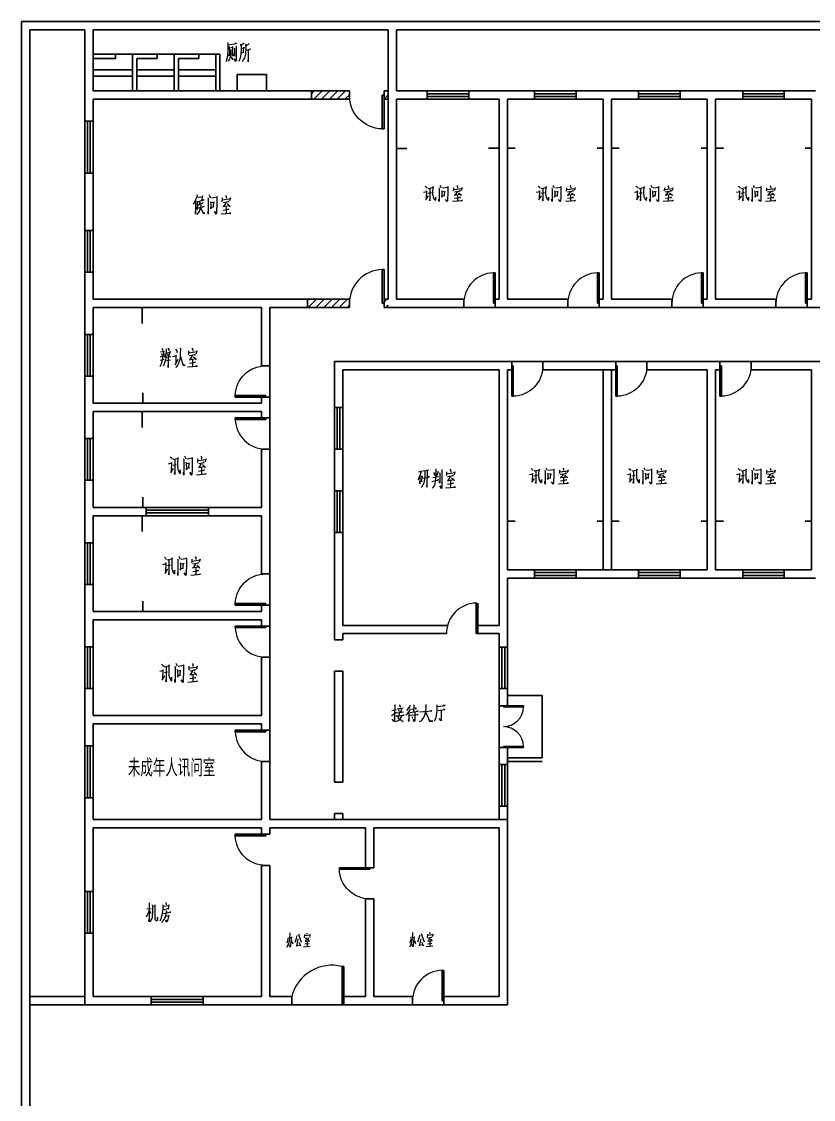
# Model space of a CAD drawing. Extents: x 319706 to 355428, y -360061 to -311216.
# Drawn here: x 319706 to 342536, y -342279 to -311216 of the extents above; entities that cross this region are included whole.
import ezdxf

# ---------------------------------------------------------------- set-up
doc = ezdxf.new("R2010")
doc.units = 0
doc.header["$LTSCALE"] = 1000
doc.header["$MEASUREMENT"] = 0
doc.linetypes.add('DASH', pattern=[0.35, 0.25, -0.1])
doc.layers.get('0').update_dxf_attribs({"linetype": 'CONTINUOUS'})
doc.layers.add('WALL', color=9, linetype='CONTINUOUS')
doc.layers.add('WINDOW', color=4, linetype='CONTINUOUS')
doc.styles.add('X光操作间', font='acaderef.shx', dxfattribs={"height": 200, "bigfont": 'tssdchn.shx'})

# ---------------------------------------------------------------- blocks, each defined once
blk = doc.blocks.new('$DorLib2D$00000002')
for p, q in [((-0.5, 0), (-0.5, 0.4875)), ((-0.475, 0.4875), (-0.5, 0.4875)), ((-0.475, 0), (-0.475, 0.4875)), ((0.475, 0), (0.475, 0.4875)), ((0.475, 0.4875), (0.5, 0.4875)), ((0.5, 0), (0.5, 0.4875)), ((-0.5, 0), (-0.475, 0)), ((0.5, 0), (0.475, 0))]:
    blk.add_line(p, q)
at = {"lineweight": 13}
for centre, start, end in [((-0.4875, 0), 0, 88.53072), ((0.4875, 0), 91.46928, 180)]:
    blk.add_arc(centre, 0.4875, start, end, dxfattribs=at)

msp = doc.modelspace()

# ---------------------------------------------------------------- hatches: boundary and pattern name
h = msp.add_hatch()
h.set_pattern_fill('ANSI31', color=256, scale=100, style=0)
h.set_pattern_definition([(45, (552144.33, -317316.62), (-112.2532, 112.2532), [])])
h.paths.add_polyline_path([(329156, -319216), (327946, -319216), (327946, -319456), (329156, -319456)])
h.paths.add_polyline_path([(330156, -319456), (330276, -319456), (330276, -319216), (330156, -319216)], flags=16)
h.paths.add_polyline_path([(328066, -313456), (329156, -313456), (329156, -313216), (328066, -313216)], flags=16)
h.paths.add_polyline_path([(330156, -313456), (330276, -313456), (330276, -313216), (330156, -313216)], flags=16)

# ---------------------------------------------------------------- linework, layer by layer
for p, q in [((327826, -311456), (328066, -311456)), ((330276, -311586), (330276, -313086)), ((330516, -311586), (330516, -313086)), ((321766, -312156), (325366, -312156)), ((321766, -313216), (321766, -312216)), ((321766, -312611), (322906, -312611)), ((321766, -312788), (322906, -312788)), ((323026, -312611), (324106, -312611)), ((323026, -312788), (324106, -312788)), ((324226, -312611), (325306, -312611)), ((324226, -312788), (325306, -312788)), ((325926, -312738), (325926, -313216)), ((325926, -312738), (326764, -312738)), ((326764, -313216), (326764, -312738)), ((326764, -312738), (326764, -313216)), ((327826, -313216), (328066, -313216)), ((328066, -313216), (328066, -313456)), ((330276, -313216), (330276, -313456)), ((321766, -313456), (321766, -314856)), ((330812, -314877), (330516, -314877)), ((333172, -314861), (333476, -314861)), ((333939, -314861), (333716, -314861)), ((336299, -314861, 0), (336476, -314861)), ((336939, -314861), (336716, -314861)), ((339299, -314861, 0), (339476, -314861)), ((339939, -314861), (339716, -314861)), ((342299, -314861, 0), (342476, -314861)), ((330106, -318361), (330156, -318361)), ((330106, -319336), (330106, -318361)), ((330156, -319336), (330156, -318361)), ((333311, -318458), (333356, -318458)), ((333311, -319336), (333311, -318458)), ((333356, -319336), (333356, -318458)), ((336311, -318458), (336356, -318458)), ((336311, -319336), (336311, -318458)), ((336356, -319336), (336356, -318458)), ((339311, -318458), (339356, -318458)), ((339311, -319336), (339311, -318458)), ((339356, -319336), (339356, -318458)), ((342311, -318458), (342356, -318458)), ((342311, -319336), (342311, -318458)), ((342356, -319336), (342356, -318458)), ((327946, -319456), (327946, -319216)), ((323187, -319914, 0), (323187, -319456)), ((330156, -319336), (330106, -319336)), ((330406, -319456), (351726, -319456)), ((333356, -319336), (333311, -319336)), ((336356, -319336), (336311, -319336)), ((339356, -319336), (339311, -319336)), ((342356, -319336), (342311, -319336)), ((326866, -323536), (326866, -321136)), ((333606, -321016), (351606, -321016)), ((336476, -321256), (336716, -321256)), ((323200, -321920, 0), (323200, -322216)), ((323187, -322914, 0), (323187, -322456)), ((325868, -322681), (325868, -322636)), ((326746, -322636), (325868, -322636)), ((326746, -322681), (325868, -322681)), ((326746, -322636), (326746, -322681)), ((323200, -324920, 0), (323200, -325216)), ((323187, -325914, 0), (323187, -325456)), ((333939, -325611), (333716, -325611)), ((336299, -325611, 0), (336476, -325611)), ((336939, -325611), (336716, -325611)), ((339299, -325611, 0), (339476, -325611)), ((339939, -325611), (339716, -325611)), ((342299, -325611, 0), (342476, -325611)), ((336476, -327016), (336716, -327016)), ((326866, -328036), (326866, -327136)), ((328726, -327486), (328726, -328436)), ((333476, -327536), (333476, -328436)), ((333716, -327536), (333716, -328436)), ((323200, -327920, 0), (323200, -328216)), ((332788, -327974), (332833, -327974)), ((332811, -328853), (332811, -327975)), ((332856, -328853), (332856, -327975)), ((325868, -328681), (325868, -328636)), ((326746, -328636), (325868, -328636)), ((326746, -328636), (326746, -328681)), ((326866, -329536), (326866, -328636)), ((328966, -328616), (331961, -328616)), ((331961, -328616), (331988, -328616)), ((333476, -328616), (332857, -328616)), ((326746, -328681), (325868, -328681)), ((331956, -328853), (328966, -328856)), ((333476, -328856), (332811, -328856)), ((333476, -328856), (333476, -334216)), ((333716, -330786), (333716, -330486)), ((334716, -330636), (333716, -330636)), ((334716, -330636), (334716, -332436)), ((325868, -331681), (325868, -331636)), ((326746, -331636), (325868, -331636)), ((326746, -331681), (325868, -331681)), ((326746, -331636), (326746, -331681)), ((326866, -332536), (326866, -331636)), ((333716, -332436), (334716, -332436)), ((333716, -332536), (334716, -332536)), ((327706, -334216), (328606, -334216)), ((330946, -334216), (328546, -334216)), ((333476, -334216), (333716, -334216)), ((327706, -334456), (328606, -334456)), ((330046, -334456), (330990, -334456)), ((328950, -339327), (328950, -338449)), ((328950, -338450), (328995, -338449)), ((328995, -339327), (328995, -338449)), ((331831, -338559), (331876, -338559)), ((331831, -339436), (331831, -338559)), ((331876, -339436), (331876, -338559)), ((320486, -339316), (321408, -339316)), ((328950, -339327), (328950, -339556)), ((329866, -339316), (330976, -339316)), ((331876, -339436), (331831, -339436)), ((333296, -339316), (331876, -339316)), ((320486, -339556), (321421, -339556)), ((327496, -339556), (328996, -339556)), ((332396, -339556), (333596, -339556))]:
    msp.add_line(p, q)
at = {"extrusion": (0, 0, -1)}
for p, q in [((330156, -313336), (330106, -313336)), ((330106, -313336), (330106, -314311)), ((330156, -313336), (330156, -314311)), ((330106, -314311), (330156, -314311)), ((333836, -321136), (333881, -321136)), ((333836, -321136), (333836, -322013)), ((333881, -321136), (333881, -322013)), ((336836, -321136), (336881, -321136)), ((336836, -321136), (336836, -322013)), ((336881, -321136), (336881, -322013)), ((339836, -321136), (339881, -321136)), ((339836, -321136), (339836, -322013)), ((339881, -321136), (339881, -322013)), ((325868, -321991), (325868, -322036)), ((326746, -321991), (325868, -321991)), ((326746, -322036), (325868, -322036)), ((326746, -322036), (326746, -321991)), ((333881, -322013), (333836, -322013)), ((336881, -322013), (336836, -322013)), ((339881, -322013), (339836, -322013)), ((325868, -327991), (325868, -328036)), ((326746, -327991), (325868, -327991)), ((326746, -328036), (326746, -327991)), ((326746, -328036), (325868, -328036)), ((325868, -334681), (325868, -334636)), ((326746, -334636), (325868, -334636)), ((326746, -334681), (325868, -334681)), ((326746, -334636), (326746, -334681)), ((328868, -335646), (328868, -335601)), ((329746, -335601), (328868, -335601)), ((329746, -335646), (328868, -335646)), ((329746, -335601), (329746, -335646))]:
    msp.add_line(p, q, dxfattribs=at)
at = {"color": 0, "extrusion": (0, 0, -1)}
for p, q in [((331396, -313456), (331396, -313216)), ((331396, -313216), (332596, -313216)), ((332596, -313296), (331396, -313296)), ((332596, -313376), (331396, -313376)), ((332596, -313216), (332596, -313456)), ((331396, -313456), (332596, -313456)), ((321526, -314086), (321766, -314086)), ((321526, -315586), (321526, -314086)), ((321606, -314086), (321606, -315586)), ((321686, -314086), (321686, -315586)), ((321766, -315586), (321766, -314086)), ((321766, -315586), (321526, -315586)), ((321766, -317236), (321526, -317236)), ((321526, -318436), (321526, -317236)), ((321606, -317236), (321606, -318436)), ((321686, -317236), (321686, -318436)), ((321766, -318436), (321766, -317236)), ((321526, -318436), (321766, -318436)), ((321766, -320236), (321526, -320236)), ((321526, -321436), (321526, -320236)), ((321606, -320236), (321606, -321436)), ((321686, -320236), (321686, -321436)), ((321766, -321436), (321766, -320236)), ((321526, -321436), (321766, -321436)), ((321766, -323236), (321526, -323236)), ((321526, -324436), (321526, -323236)), ((321606, -323236), (321606, -324436)), ((321686, -323236), (321686, -324436)), ((321766, -324436), (321766, -323236)), ((321526, -324436), (321766, -324436)), ((321766, -326236), (321526, -326236)), ((321526, -327436), (321526, -326236)), ((321606, -326236), (321606, -327436)), ((321686, -326236), (321686, -327436)), ((321766, -327436), (321766, -326236)), ((321526, -327436), (321766, -327436)), ((321766, -329236), (321526, -329236)), ((321526, -330436), (321526, -329236)), ((321606, -329236), (321606, -330436)), ((321686, -329236), (321686, -330436)), ((321766, -330436), (321766, -329236)), ((333476, -329241), (333716, -329241)), ((333476, -330441), (333476, -329241)), ((333556, -329241), (333556, -330441)), ((333636, -329241), (333636, -330441)), ((333716, -330441), (333716, -329241)), ((321526, -330436), (321766, -330436)), ((333716, -330441), (333476, -330441)), ((321766, -332086), (321526, -332086)), ((321526, -333586), (321526, -332086)), ((321606, -332086), (321606, -333586)), ((321686, -332086), (321686, -333586)), ((321766, -333586), (321766, -332086)), ((321526, -333586), (321766, -333586)), ((321766, -336286), (321526, -336286)), ((321526, -337486), (321526, -336286)), ((321606, -336286), (321606, -337486)), ((321686, -336286), (321686, -337486)), ((321766, -337486), (321766, -336286)), ((321526, -337486), (321766, -337486)), ((323446, -339556), (323446, -339316)), ((324946, -339316), (323446, -339316)), ((323446, -339396), (324946, -339396)), ((323446, -339476), (324946, -339476)), ((324946, -339316), (324946, -339556)), ((327496, -339556), (327496, -339316)), ((328996, -339316), (328996, -339556)), ((324946, -339556), (323446, -339556))]:
    msp.add_line(p, q, dxfattribs=at)
at = {"color": 0}
for p, q in [((334496, -313216), (334496, -313456)), ((335696, -313216), (334496, -313216)), ((334496, -313296), (335696, -313296)), ((334496, -313376), (335696, -313376)), ((335696, -313456), (335696, -313216)), ((337496, -313216), (337496, -313456)), ((338696, -313216), (337496, -313216)), ((337496, -313296), (338696, -313296)), ((337496, -313376), (338696, -313376)), ((338696, -313456), (338696, -313216)), ((340496, -313216), (340496, -313456)), ((341696, -313216), (340496, -313216)), ((340496, -313296), (341696, -313296)), ((340496, -313376), (341696, -313376)), ((341696, -313456), (341696, -313216)), ((335696, -313456), (334496, -313456)), ((338696, -313456), (337496, -313456)), ((341696, -313456), (340496, -313456)), ((328726, -322336), (328966, -322336)), ((328726, -322336), (328726, -323536)), ((328806, -323536), (328806, -322336)), ((328886, -323536), (328886, -322336)), ((328966, -322336), (328966, -323536)), ((328966, -323536), (328726, -323536)), ((328726, -324736), (328966, -324736)), ((328726, -324736), (328726, -325936)), ((328806, -325936), (328806, -324736)), ((328886, -325936), (328886, -324736)), ((328966, -324736), (328966, -325936)), ((323296, -325456), (323296, -325216)), ((323296, -325216), (325096, -325216)), ((325096, -325216), (325096, -325456)), ((325096, -325296), (323296, -325296)), ((325096, -325376), (323296, -325376)), ((323296, -325456), (325096, -325456)), ((328966, -325936), (328726, -325936)), ((334496, -327256), (334496, -327016)), ((335696, -327016), (334496, -327016)), ((334496, -327096), (335696, -327096)), ((335696, -327016), (335696, -327256)), ((337496, -327256), (337496, -327016)), ((338696, -327016), (337496, -327016)), ((337496, -327096), (338696, -327096)), ((338696, -327016), (338696, -327256)), ((340496, -327256), (340496, -327016)), ((341696, -327016), (340496, -327016)), ((340496, -327096), (341696, -327096)), ((341696, -327016), (341696, -327256)), ((334496, -327176), (335696, -327176)), ((335696, -327256), (334496, -327256)), ((337496, -327176), (338696, -327176)), ((338696, -327256), (337496, -327256)), ((340496, -327176), (341696, -327176)), ((341696, -327256), (340496, -327256)), ((333716, -332631), (333476, -332631)), ((333476, -332631), (333476, -333831)), ((333556, -333831), (333556, -332631)), ((333636, -333831), (333636, -332631)), ((333716, -332631), (333716, -333831)), ((333476, -333831), (333716, -333831))]:
    msp.add_line(p, q, dxfattribs=at)
at = {"color": 6, "lineweight": 0}
for points in [[(325650, -311821), (325656, -311877), (325656, -311985), (325656, -312081), (325648, -312170), (325648, -312179), (325635, -312260), (325618, -312315), (325611, -312334), (325594, -312368)], [(325663, -311883), (325907, -311845), (325892, -311840), (325852, -311853)], [(326124, -311834), (326114, -311845), (326031, -311906), (326024, -311868), (326033, -311906), (326033, -312028), (326031, -312104), (326027, -312155), (326022, -312209), (326012, -312256), (325999, -312302), (325984, -312334), (325971, -312364)], [(326269, -311853), (326220, -311892), (326173, -311906), (326169, -311868), (326173, -311926), (326171, -311981), (326169, -312043), (326165, -312094), (326158, -312141), (326152, -312194), (326144, -312232), (326129, -312260), (326114, -312292), (326097, -312322), (326082, -312345), (326067, -312364)], [(325737, -312019), (325743, -312043), (325739, -312051), (325739, -312128), (325733, -312179), (325726, -312221), (325718, -312256), (325703, -312292), (325690, -312322), (325675, -312345), (325660, -312364)], [(325690, -311930), (325697, -312117), (325697, -312217), (325694, -312190), (325697, -312147)], [(325699, -311972), (325801, -311953), (325788, -311938), (325788, -311981), (325788, -312209), (325786, -312179), (325788, -312132)], [(325880, -311911), (325895, -311934), (325892, -311938), (325892, -312283), (325892, -312330), (325886, -312368), (325835, -312287), (325886, -312353)], [(325837, -311972), (325843, -311992), (325843, -312000), (325843, -312217), (325837, -312194), (325841, -312141)], [(326039, -312117), (326046, -312113), (326116, -312100), (326107, -312104), (326116, -311958), (326122, -311977), (326037, -312000)], [(326171, -312038), (326310, -312009), (326299, -312004), (326284, -312015)], [(326241, -312028), (326241, -312377), (326239, -312353), (326241, -312315)], [(325743, -312236), (325775, -312275), (325786, -312292), (325792, -312315), (325775, -312275)], [(324762, -316210), (324764, -316246), (324749, -316293), (324715, -316370), (324688, -316421), (324658, -316478)], [(325111, -316214), (325128, -316253), (325139, -316270), (325141, -316293)], [(325586, -316219), (325601, -316253), (325607, -316280), (325607, -316304)], [(331292, -316134), (331388, -316110), (331377, -316097), (331369, -316331), (331358, -316351), (331441, -316240)], [(331339, -315959), (331371, -315982), (331384, -315993), (331388, -316014)], [(331520, -316153), (331426, -316172)], [(331428, -316019), (331439, -316025), (331446, -316023), (331582, -315991), (331571, -315974), (331563, -316025), (331556, -316085), (331556, -316138), (331556, -316180), (331563, -316231), (331569, -316263), (331575, -316291), (331594, -316323), (331607, -316336), (331622, -316355), (331631, -316363), (331641, -316368), (331637, -316272), (331635, -316359)], [(331473, -316019), (331473, -316387), (331467, -316359), (331473, -316327)], [(331733, -316006), (331743, -316042), (331743, -316402), (331737, -316372), (331739, -316331)], [(331765, -315938), (331784, -315970), (331792, -315987), (331797, -316006)], [(331809, -316093), (331818, -316129), (331822, -316244), (331822, -316276), (331822, -316236), (331912, -316225), (331895, -316225), (331907, -316106), (331914, -316117), (331818, -316129)], [(331837, -316006), (332005, -315987), (331993, -315974), (331993, -315997), (331993, -316225), (331990, -316268), (331990, -316276), (331990, -316319), (331986, -316355), (331986, -316383), (331980, -316395), (331978, -316402), (331927, -316340), (331978, -316391)], [(332159, -316006), (332159, -316042), (332154, -316065), (332152, -316085), (332141, -316106)], [(332159, -316053), (332414, -316025), (332405, -316010), (332380, -316080)], [(332259, -316125), (332256, -316140), (332197, -316217), (332180, -316221), (332354, -316193)], [(332184, -316121), (332359, -316097), (332346, -316093), (332322, -316102)], [(332256, -315942), (332271, -315970), (332278, -315993), (332278, -316014)], [(332303, -316148), (332342, -316176), (332371, -316200), (332378, -316212), (332384, -316225)], [(334551, -316134), (334647, -316110), (334636, -316097), (334628, -316331), (334619, -316351), (334700, -316240)], [(334600, -315959), (334632, -315982), (334642, -315993), (334647, -316014)], [(334781, -316153), (334685, -316172)], [(334687, -316019), (334698, -316025), (334704, -316023), (334840, -315991), (334830, -315974), (334821, -316025), (334815, -316085), (334815, -316138), (334815, -316180), (334821, -316231), (334828, -316263), (334834, -316291), (334853, -316323), (334866, -316336), (334881, -316355), (334891, -316363), (334900, -316368), (334898, -316272), (334894, -316359)], [(334732, -316019), (334732, -316387), (334725, -316359), (334732, -316327)], [(334991, -316006), (335002, -316042), (335002, -316402), (334996, -316372), (334998, -316331)], [(335023, -315938), (335043, -315970), (335053, -315987), (335055, -316006)], [(335068, -316093), (335079, -316129), (335081, -316244), (335081, -316276), (335081, -316236), (335170, -316225), (335153, -316225), (335166, -316106), (335172, -316117), (335079, -316129)], [(335096, -316006), (335264, -315987), (335251, -315974), (335251, -315997), (335251, -316225), (335249, -316268), (335249, -316276), (335249, -316319), (335247, -316355), (335247, -316383), (335241, -316395), (335236, -316402), (335185, -316340), (335236, -316391)], [(335417, -316006), (335417, -316042), (335413, -316065), (335411, -316085), (335402, -316106)], [(335417, -316053), (335675, -316025), (335664, -316010), (335639, -316080)], [(335519, -316125), (335515, -316140), (335455, -316217), (335438, -316221), (335613, -316193)], [(335443, -316121), (335617, -316097), (335604, -316093), (335581, -316102)], [(335515, -315942), (335532, -315970), (335538, -315993), (335538, -316014)], [(335562, -316148), (335600, -316176), (335630, -316200), (335636, -316212), (335643, -316225)], [(337373, -316134), (337469, -316110), (337458, -316097), (337450, -316331), (337439, -316351), (337522, -316240)], [(337420, -315959), (337452, -315982), (337465, -315993), (337469, -316014)], [(337601, -316153), (337507, -316172)], [(337509, -316019), (337520, -316025), (337526, -316023), (337663, -315991), (337652, -315974), (337644, -316025), (337637, -316085), (337637, -316138), (337637, -316180), (337644, -316231), (337650, -316263), (337656, -316291), (337675, -316323), (337688, -316336), (337703, -316355), (337714, -316363), (337722, -316368), (337718, -316272), (337716, -316359)], [(337554, -316019), (337554, -316387), (337548, -316359), (337554, -316327)], [(337814, -316006), (337824, -316042), (337824, -316402), (337818, -316372), (337820, -316331)], [(337846, -315938), (337865, -315970), (337873, -315987), (337878, -316006)], [(337890, -316093), (337899, -316129), (337903, -316244), (337903, -316276), (337903, -316236), (337993, -316225), (337976, -316225), (337988, -316106), (337995, -316117), (337899, -316129)], [(337918, -316006), (338086, -315987), (338073, -315974), (338073, -315997), (338073, -316225), (338071, -316268), (338071, -316276), (338071, -316319), (338067, -316355), (338067, -316383), (338061, -316395), (338059, -316402), (338007, -316340), (338059, -316391)], [(338239, -316006), (338239, -316042), (338235, -316065), (338233, -316085), (338222, -316106)], [(338239, -316053), (338495, -316025), (338486, -316010), (338461, -316080)], [(338340, -316125), (338337, -316140), (338278, -316217), (338261, -316221), (338435, -316193)], [(338265, -316121), (338440, -316097), (338427, -316093), (338403, -316102)], [(338337, -315942), (338352, -315970), (338359, -315993), (338359, -316014)], [(338384, -316148), (338423, -316176), (338452, -316200), (338459, -316212), (338465, -316225)], [(340321, -316134), (340415, -316110), (340406, -316097), (340398, -316331), (340387, -316351), (340470, -316240)], [(340368, -315959), (340400, -315982), (340413, -315993), (340415, -316014)], [(340549, -316153), (340453, -316172)], [(340457, -316019), (340466, -316025), (340472, -316023), (340608, -315991), (340600, -315974), (340589, -316025), (340583, -316085), (340583, -316138), (340583, -316180), (340589, -316231), (340596, -316263), (340602, -316291), (340621, -316323), (340634, -316336), (340651, -316355), (340659, -316363), (340670, -316368), (340666, -316272), (340664, -316359)], [(340502, -316019), (340502, -316387), (340496, -316359), (340502, -316327)], [(340762, -316006), (340770, -316042), (340770, -316402), (340764, -316372), (340768, -316331)], [(340794, -315938), (340813, -315970), (340821, -315987), (340826, -316006)], [(340838, -316093), (340847, -316129), (340851, -316244), (340851, -316276), (340851, -316236), (340938, -316225), (340923, -316225), (340936, -316106), (340943, -316117), (340847, -316129)], [(340866, -316006), (341034, -315987), (341021, -315974), (341021, -315997), (341021, -316225), (341019, -316268), (341019, -316276), (341019, -316319), (341015, -316355), (341015, -316383), (341009, -316395), (341006, -316402), (340955, -316340), (341006, -316391)], [(341185, -316006), (341185, -316042), (341183, -316065), (341181, -316085), (341170, -316106)], [(341185, -316053), (341443, -316025), (341434, -316010), (341409, -316080)], [(341287, -316125), (341285, -316140), (341224, -316217), (341209, -316221), (341383, -316193)], [(341211, -316121), (341385, -316097), (341373, -316093), (341351, -316102)], [(341285, -315942), (341300, -315970), (341307, -315993), (341307, -316014)], [(341332, -316148), (341370, -316176), (341398, -316200), (341404, -316212), (341411, -316225)], [(324724, -316366), (324722, -316770), (324720, -316738), (324722, -316668)], [(324869, -316483), (324875, -316502), (324862, -316572), (324849, -316625), (324835, -316672), (324813, -316704), (324796, -316727), (324777, -316751), (324756, -316776)], [(324769, -316393), (324773, -316402), (324771, -316412), (324769, -316634), (324764, -316615), (324769, -316553)], [(324796, -316397), (324967, -316355), (324958, -316351), (324924, -316366)], [(324801, -316280), (324811, -316285), (324813, -316280), (324930, -316253), (324922, -316242), (324909, -316289), (324890, -316370)], [(324839, -316408), (324841, -316427), (324805, -316521), (324801, -316529)], [(324826, -316478), (324939, -316444), (324930, -316444), (324911, -316459)], [(325079, -316293), (325090, -316336), (325090, -316766), (325084, -316727), (325086, -316681)], [(325154, -316397), (325162, -316440), (325167, -316576), (325167, -316615), (325167, -316568), (325252, -316553), (325237, -316553), (325250, -316412), (325254, -316427), (325162, -316440)], [(325182, -316293), (325343, -316270), (325331, -316257), (325331, -316285), (325331, -316553), (325328, -316606), (325328, -316615), (325328, -316668), (325326, -316710), (325326, -316742), (325320, -316757), (325316, -316766), (325267, -316691), (325316, -316751)], [(325490, -316293), (325490, -316336), (325488, -316366), (325484, -316389), (325475, -316412)], [(325490, -316351), (325739, -316319), (325729, -316300), (325705, -316385)], [(325588, -316436), (325586, -316455), (325526, -316544), (325511, -316549), (325680, -316517)], [(325516, -316432), (325684, -316402), (325671, -316397), (325650, -316408)], [(325631, -316463), (325669, -316497), (325697, -316525), (325703, -316540), (325707, -316553)], [(332127, -316395), (332418, -316374), (332399, -316372), (332371, -316378)], [(332186, -316308), (332361, -316285), (332352, -316280), (332329, -316291)], [(332269, -316227), (332276, -316244), (332271, -316387)], [(335385, -316395), (335677, -316374), (335658, -316372), (335630, -316378)], [(335445, -316308), (335619, -316285), (335611, -316280), (335587, -316291)], [(335528, -316227), (335534, -316244), (335532, -316387)], [(338208, -316395), (338499, -316374), (338480, -316372), (338452, -316378)], [(338267, -316308), (338442, -316285), (338433, -316280), (338410, -316291)], [(338350, -316227), (338357, -316244), (338352, -316387)], [(341155, -316395), (341447, -316374), (341428, -316372), (341398, -316378)], [(341215, -316308), (341390, -316285), (341379, -316280), (341358, -316291)], [(341298, -316227), (341304, -316244), (341300, -316387)], [(324790, -316583), (324796, -316587), (324805, -316583), (324971, -316549), (324960, -316544), (324932, -316553)], [(324869, -316572), (324937, -316734), (324988, -316738), (324937, -316723), (324924, -316695)], [(325460, -316757), (325741, -316734), (325724, -316727), (325697, -316738)], [(325518, -316653), (325686, -316625), (325677, -316619), (325656, -316634)], [(325599, -316559), (325603, -316576), (325601, -316747)], [(323769, -320871), (323767, -320922), (323761, -320965), (323752, -321011), (323741, -321058), (323726, -321101), (323707, -321135), (323697, -321154)], [(323809, -320856), (323807, -320856), (323705, -320884)], [(323829, -320724), (323714, -320743)], [(323746, -320786), (323752, -320813), (323752, -320837)], [(323752, -320635), (323773, -320662), (323780, -320696), (323769, -320662)], [(323797, -320748), (323801, -320767), (323784, -320860)], [(323878, -320643), (323873, -320767), (323867, -320841), (323861, -320903), (323852, -320969), (323839, -321020), (323822, -321073), (323807, -321105), (323788, -321139)], [(323837, -320794), (323837, -320833), (323835, -320871), (323831, -320894), (323824, -320899)], [(323886, -320888), (324014, -320865)], [(323899, -320762), (324010, -320733), (323999, -320728), (323978, -320743)], [(323914, -320794), (323922, -320828), (323920, -320852)], [(323927, -320628), (323948, -320667), (323950, -320701)], [(323969, -320756), (323969, -320779), (323941, -320879)], [(324069, -320871), (324173, -320841), (324161, -320828), (324156, -320852), (324152, -321077)], [(324282, -320616), (324290, -320643), (324286, -320639), (324284, -320662), (324278, -320771), (324276, -320856), (324265, -320931), (324256, -320988), (324244, -321031), (324233, -321069), (324212, -321105), (324186, -321148), (324159, -321177), (324146, -321186)], [(324146, -320658), (324178, -320701), (324186, -320728), (324193, -320756)], [(324278, -320852), (324363, -321116), (324418, -321124), (324363, -321105), (324348, -321073)], [(324522, -320705), (324522, -320748), (324520, -320775), (324516, -320799), (324508, -320822)], [(324522, -320762), (324772, -320728), (324763, -320709), (324737, -320794)], [(324620, -320845), (324618, -320865), (324561, -320954), (324544, -320960), (324714, -320926)], [(324548, -320841), (324716, -320813), (324703, -320809), (324682, -320818)], [(324618, -320628), (324633, -320662), (324640, -320690), (324640, -320713)], [(324665, -320875), (324701, -320907), (324729, -320937), (324735, -320950), (324740, -320965)], [(323712, -320979), (323816, -320950)], [(323999, -320973), (323880, -320992)], [(323935, -320888), (323935, -321182), (323933, -321148), (323935, -321111)], [(324139, -321105), (324220, -320941)], [(324493, -321167), (324774, -321143), (324757, -321139), (324729, -321148)], [(324550, -321063), (324718, -321035), (324710, -321031), (324689, -321045)], [(324631, -320969), (324637, -320988), (324633, -321158)], [(323947, -323964), (324039, -323936), (324028, -323921), (324019, -324200), (324011, -324224), (324090, -324092)], [(323992, -323758), (324024, -323785), (324034, -323800), (324039, -323824)], [(324166, -323987), (324075, -324011)], [(324077, -323828), (324087, -323836), (324094, -323832), (324226, -323794), (324215, -323777), (324207, -323836), (324200, -323909), (324200, -323968), (324200, -324022), (324207, -324083), (324213, -324119), (324219, -324153), (324236, -324192), (324249, -324205), (324264, -324228), (324275, -324239), (324283, -324243), (324279, -324130), (324277, -324234)], [(324122, -323828), (324122, -324266), (324115, -324234), (324122, -324196)], [(324373, -323813), (324381, -323855), (324381, -324285), (324375, -324247), (324379, -324200)], [(324403, -323734), (324422, -323770), (324430, -323790), (324432, -323813)], [(324445, -323917), (324454, -323960), (324458, -324096), (324458, -324134), (324458, -324087), (324543, -324073), (324528, -324073), (324541, -323932), (324547, -323945), (324454, -323960)], [(324473, -323813), (324635, -323790), (324624, -323777), (324624, -323804), (324624, -324073), (324620, -324126), (324620, -324134), (324620, -324185), (324617, -324228), (324617, -324262), (324611, -324275), (324607, -324285), (324558, -324209), (324607, -324271)], [(324781, -323813), (324781, -323855), (324779, -323883), (324777, -323909), (324766, -323932)], [(324781, -323870), (325030, -323836), (325022, -323817), (324996, -323902)], [(324881, -323956), (324877, -323975), (324820, -324064), (324805, -324068), (324973, -324034)], [(324807, -323951), (324975, -323921), (324962, -323917), (324941, -323926)], [(324877, -323738), (324892, -323770), (324898, -323800), (324898, -323824)], [(324924, -323983), (324960, -324017), (324988, -324045), (324994, -324058), (325001, -324073)], [(324752, -324275), (325033, -324251), (325015, -324247), (324988, -324258)], [(324809, -324173), (324979, -324143), (324969, -324139), (324947, -324153)], [(324890, -324077), (324896, -324096), (324892, -324266)], [(331220, -324192), (331220, -324211), (331196, -324281), (331171, -324343), (331150, -324394), (331126, -324428)], [(331158, -324196), (331267, -324168)], [(331333, -324177), (331333, -324200), (331331, -324285), (331328, -324347), (331322, -324417), (331311, -324466), (331303, -324503), (331290, -324537), (331279, -324569), (331256, -324603), (331245, -324622), (331224, -324645)], [(331288, -324168), (331441, -324141), (331431, -324134), (331422, -324141)], [(331399, -324153), (331394, -324635), (331388, -324611), (331394, -324575)], [(331646, -324107), (331646, -324141), (331650, -324188), (331646, -324305), (331643, -324385), (331637, -324447), (331631, -324494), (331622, -324532), (331607, -324575), (331588, -324607), (331573, -324635), (331558, -324658), (331546, -324673)], [(331582, -324207), (331607, -324262), (331609, -324296)], [(331709, -324177), (331709, -324215), (331673, -324315)], [(331758, -324215), (331763, -324239), (331763, -324517), (331758, -324490), (331758, -324460)], [(331818, -324126), (331824, -324145), (331820, -324641), (331818, -324664), (331814, -324673), (331765, -324598), (331814, -324664), (331818, -324649)], [(331961, -324192), (331961, -324234), (331958, -324262), (331956, -324285), (331946, -324309)], [(331961, -324249), (332210, -324215), (332201, -324196), (332176, -324281)], [(331986, -324328), (332154, -324300), (332141, -324296), (332120, -324305)], [(332056, -324117), (332071, -324149), (332078, -324177), (332078, -324200)], [(334349, -324273), (334442, -324249), (334434, -324236), (334423, -324471), (334415, -324492), (334498, -324381)], [(334396, -324098), (334427, -324122), (334440, -324134), (334442, -324153)], [(334576, -324294), (334481, -324313)], [(334485, -324158), (334493, -324166), (334500, -324162), (334636, -324130), (334628, -324115), (334617, -324166), (334610, -324226), (334610, -324277), (334610, -324322), (334617, -324373), (334623, -324405), (334630, -324432), (334649, -324464), (334662, -324475), (334679, -324496), (334687, -324503), (334698, -324507), (334693, -324413), (334691, -324500)], [(334530, -324158), (334530, -324528), (334523, -324500), (334530, -324468)], [(334789, -324147), (334798, -324181), (334798, -324543), (334791, -324511), (334796, -324471)], [(334821, -324079), (334840, -324111), (334849, -324126), (334853, -324147)], [(334866, -324234), (334874, -324268), (334877, -324383), (334877, -324415), (334877, -324377), (334966, -324364), (334951, -324364), (334964, -324245), (334970, -324258), (334874, -324268)], [(334894, -324147), (335062, -324126), (335049, -324115), (335049, -324139), (335049, -324364), (335045, -324409), (335045, -324415), (335045, -324460), (335043, -324496), (335043, -324524), (335036, -324534), (335032, -324543), (334983, -324479), (335032, -324530)], [(335213, -324147), (335213, -324181), (335211, -324207), (335206, -324226), (335198, -324245)], [(335213, -324194), (335470, -324166), (335462, -324149), (335436, -324222)], [(335315, -324266), (335313, -324281), (335251, -324356), (335236, -324360), (335411, -324332)], [(335238, -324262), (335413, -324236), (335400, -324234), (335379, -324241)], [(335313, -324083), (335328, -324111), (335334, -324134), (335334, -324153)], [(335360, -324290), (335398, -324317), (335426, -324341), (335432, -324354), (335438, -324364)], [(337171, -324273), (337265, -324249), (337256, -324236), (337245, -324471), (337237, -324492), (337320, -324381)], [(337218, -324098), (337250, -324122), (337263, -324134), (337265, -324153)], [(337399, -324294), (337303, -324313)], [(337307, -324158), (337316, -324166), (337322, -324162), (337458, -324130), (337450, -324115), (337439, -324166), (337433, -324226), (337433, -324277), (337433, -324322), (337439, -324373), (337446, -324405), (337452, -324432), (337471, -324464), (337484, -324475), (337499, -324496), (337509, -324503), (337518, -324507), (337516, -324413), (337512, -324500)], [(337350, -324158), (337350, -324528), (337343, -324500), (337350, -324468)], [(337612, -324147), (337620, -324181), (337620, -324543), (337614, -324511), (337618, -324471)], [(337644, -324079), (337661, -324111), (337671, -324126), (337673, -324147)], [(337686, -324234), (337697, -324268), (337699, -324383), (337699, -324415), (337699, -324377), (337788, -324364), (337773, -324364), (337786, -324245), (337792, -324258), (337697, -324268)], [(337716, -324147), (337884, -324126), (337871, -324115), (337871, -324139), (337871, -324364), (337867, -324409), (337867, -324415), (337867, -324460), (337865, -324496), (337865, -324524), (337858, -324534), (337854, -324543), (337805, -324479), (337854, -324530)], [(338035, -324147), (338035, -324181), (338033, -324207), (338029, -324226), (338020, -324245)], [(338035, -324194), (338293, -324166), (338282, -324149), (338259, -324222)], [(338137, -324266), (338133, -324281), (338073, -324356), (338059, -324360), (338233, -324332)], [(338061, -324262), (338235, -324236), (338222, -324234), (338201, -324241)], [(338133, -324083), (338150, -324111), (338156, -324134), (338156, -324153)], [(338182, -324290), (338220, -324317), (338248, -324341), (338254, -324354), (338261, -324364)], [(340321, -324273), (340415, -324249), (340406, -324236), (340398, -324471), (340387, -324492), (340470, -324381)], [(340368, -324098), (340400, -324122), (340413, -324134), (340415, -324153)], [(340549, -324294), (340453, -324313)], [(340457, -324158), (340466, -324166), (340472, -324162), (340608, -324130), (340600, -324115), (340589, -324166), (340583, -324226), (340583, -324277), (340583, -324322), (340589, -324373), (340596, -324405), (340602, -324432), (340621, -324464), (340634, -324475), (340651, -324496), (340659, -324503), (340670, -324507), (340666, -324413), (340664, -324500)], [(340502, -324158), (340502, -324528), (340496, -324500), (340502, -324468)], [(340762, -324147), (340770, -324181), (340770, -324543), (340764, -324511), (340768, -324471)], [(340794, -324079), (340813, -324111), (340821, -324126), (340826, -324147)], [(340838, -324234), (340847, -324268), (340851, -324383), (340851, -324415), (340851, -324377), (340938, -324364), (340923, -324364), (340936, -324245), (340943, -324258), (340847, -324268)], [(340866, -324147), (341034, -324126), (341021, -324115), (341021, -324139), (341021, -324364), (341019, -324409), (341019, -324415), (341019, -324460), (341015, -324496), (341015, -324524), (341009, -324534), (341006, -324543), (340955, -324479), (341006, -324530)], [(341185, -324147), (341185, -324181), (341183, -324207), (341181, -324226), (341170, -324245)], [(341185, -324194), (341443, -324166), (341434, -324149), (341409, -324222)], [(341287, -324266), (341285, -324281), (341224, -324356), (341209, -324360), (341383, -324332)], [(341211, -324262), (341385, -324236), (341373, -324234), (341351, -324241)], [(341285, -324083), (341300, -324111), (341307, -324134), (341307, -324153)], [(341332, -324290), (341370, -324317), (341398, -324341), (341404, -324354), (341411, -324364)], [(331184, -324324), (331190, -324347), (331190, -324537), (331190, -324471), (331254, -324460), (331241, -324460), (331256, -324309), (331260, -324328), (331186, -324343)], [(331273, -324371), (331463, -324334), (331450, -324328), (331426, -324339)], [(331535, -324471), (331733, -324424), (331716, -324424), (331695, -324432)], [(331722, -324334), (331563, -324366)], [(332061, -324334), (332056, -324351), (331999, -324443), (331984, -324447), (332152, -324413)], [(331988, -324551), (332159, -324522), (332148, -324517), (332127, -324532)], [(332069, -324456), (332076, -324475), (332071, -324645)], [(332103, -324362), (332139, -324394), (332167, -324424), (332173, -324437), (332180, -324451)], [(335183, -324534), (335475, -324515), (335455, -324511), (335426, -324520)], [(335243, -324447), (335417, -324424), (335407, -324420), (335385, -324432)], [(335326, -324368), (335332, -324383), (335328, -324528)], [(338003, -324534), (338295, -324515), (338276, -324511), (338248, -324520)], [(338065, -324447), (338239, -324424), (338229, -324420), (338208, -324432)], [(338146, -324368), (338152, -324383), (338150, -324528)], [(341155, -324534), (341447, -324515), (341428, -324511), (341398, -324520)], [(341215, -324447), (341390, -324424), (341379, -324420), (341358, -324432)], [(341298, -324368), (341304, -324383), (341300, -324528)], [(331931, -324654), (332212, -324630), (332195, -324626), (332167, -324635)], [(323826, -326652), (323858, -326680), (323869, -326695), (323873, -326718)], [(323911, -326722), (323922, -326731), (323928, -326727), (324060, -326688), (324050, -326671), (324041, -326731), (324035, -326803), (324035, -326863), (324035, -326916), (324041, -326978), (324048, -327014), (324054, -327048), (324071, -327086), (324084, -327099), (324099, -327122), (324109, -327133), (324118, -327137), (324114, -327025), (324111, -327129)], [(323956, -326722), (323956, -327161), (323950, -327129), (323956, -327091)], [(324207, -326707), (324216, -326750), (324216, -327180), (324209, -327142), (324214, -327095)], [(324237, -326629), (324256, -326665), (324265, -326684), (324267, -326707)], [(324307, -326707), (324469, -326684), (324458, -326671), (324458, -326699), (324458, -326967), (324454, -327020), (324454, -327029), (324454, -327080), (324452, -327122), (324452, -327157), (324446, -327169), (324441, -327180), (324392, -327103), (324441, -327165)], [(324616, -326707), (324616, -326750), (324614, -326778), (324612, -326803), (324601, -326827)], [(324616, -326765), (324865, -326731), (324856, -326712), (324831, -326797)], [(324712, -326633), (324727, -326665), (324733, -326695), (324733, -326718)], [(323782, -326859), (323873, -326831), (323862, -326816), (323854, -327095), (323845, -327118), (323924, -326986)], [(324001, -326882), (323909, -326905)], [(324280, -326812), (324288, -326854), (324292, -326990), (324292, -327029), (324292, -326982), (324377, -326967), (324363, -326967), (324375, -326827), (324382, -326839), (324288, -326854)], [(324716, -326850), (324712, -326869), (324654, -326959), (324639, -326963), (324807, -326929)], [(324641, -326846), (324810, -326816), (324797, -326812), (324776, -326820)], [(324644, -327067), (324814, -327037), (324803, -327033), (324782, -327048)], [(324724, -326971), (324731, -326990), (324727, -327161)], [(324758, -326878), (324795, -326912), (324822, -326939), (324829, -326952), (324835, -326967)], [(324586, -327169), (324867, -327146), (324850, -327142), (324822, -327152)], [(323741, -329734), (323773, -329762), (323784, -329776), (323788, -329800)], [(323826, -329804), (323837, -329813), (323844, -329808), (323975, -329770), (323965, -329753), (323956, -329813), (323950, -329885), (323950, -329945), (323950, -329998), (323956, -330060), (323963, -330096), (323969, -330130), (323986, -330168), (323999, -330181), (324014, -330204), (324024, -330215), (324033, -330219), (324029, -330106), (324027, -330211)], [(323871, -329804), (323871, -330243), (323865, -330211), (323871, -330172)], [(324122, -329789), (324131, -329832), (324131, -330262), (324124, -330223), (324129, -330177)], [(324152, -329710), (324171, -329747), (324180, -329766), (324182, -329789)], [(324222, -329789), (324384, -329766), (324373, -329753), (324373, -329781), (324373, -330049), (324369, -330102), (324369, -330111), (324369, -330162), (324367, -330204), (324367, -330238), (324361, -330251), (324356, -330262), (324308, -330185), (324356, -330247)], [(324531, -329789), (324531, -329832), (324529, -329859), (324527, -329885), (324516, -329908)], [(324531, -329847), (324780, -329813), (324772, -329793), (324746, -329879)], [(324627, -329715), (324642, -329747), (324648, -329776), (324648, -329800)], [(323697, -329940), (323788, -329913), (323778, -329898), (323769, -330177), (323761, -330200), (323839, -330068)], [(323916, -329964), (323824, -329987)], [(324195, -329893), (324203, -329936), (324207, -330072), (324207, -330111), (324207, -330064), (324293, -330049), (324278, -330049), (324290, -329908), (324297, -329921), (324203, -329936)], [(324631, -329932), (324627, -329951), (324569, -330040), (324554, -330045), (324723, -330011)], [(324557, -329928), (324725, -329898), (324712, -329893), (324691, -329902)], [(324559, -330149), (324729, -330119), (324718, -330115), (324697, -330130)], [(324640, -330053), (324646, -330072), (324642, -330243)], [(324674, -329959), (324710, -329994), (324737, -330021), (324744, -330034), (324750, -330049)], [(324501, -330251), (324782, -330228), (324765, -330223), (324737, -330234)], [(330375, -331211), (330511, -331118)], [(330381, -331073), (330509, -331045)], [(330454, -330894), (330471, -330918), (330464, -330911), (330458, -331233), (330454, -331362), (330454, -331375), (330452, -331384), (330394, -331324), (330452, -331380)], [(330528, -331137), (330720, -331113)], [(330535, -331018), (330709, -330994)], [(330569, -331037), (330583, -331077), (330588, -331101)], [(330594, -330903), (330620, -330954), (330622, -330977)], [(330658, -331005), (330658, -331030), (330632, -331122)], [(330907, -331026), (330901, -331050), (330879, -331082), (330839, -331137), (330809, -331173), (330781, -331205)], [(330907, -330918), (330901, -330943), (330854, -331009), (330807, -331073)], [(330867, -331109), (330867, -331386), (330860, -331348), (330867, -331307)], [(330905, -331124), (331137, -331094), (331124, -331090), (331088, -331101)], [(330950, -331035), (331088, -331009), (331075, -331005), (331054, -331013)], [(331035, -331109), (331041, -331133), (331041, -331356), (331037, -331380), (331035, -331386), (330994, -331331), (331037, -331384)], [(331003, -330898), (331016, -330918), (331013, -330916), (331007, -331113)], [(331365, -330894), (331365, -330930), (331360, -330999), (331348, -331082), (331339, -331150), (331324, -331209), (331301, -331260), (331275, -331303), (331248, -331339), (331218, -331375), (331190, -331390), (331169, -331399)], [(331175, -331109), (331535, -331082), (331514, -331077), (331486, -331086)], [(331354, -331113), (331480, -331384), (331565, -331380), (331480, -331371), (331460, -331339)], [(331675, -330907), (331682, -330954), (331677, -331065), (331677, -331073), (331671, -331150), (331663, -331216), (331650, -331271), (331631, -331324), (331612, -331367), (331605, -331380)], [(331682, -330954), (331914, -330922), (331897, -330922), (331865, -330930)], [(331714, -331069), (331922, -331037), (331909, -331037), (331875, -331045)], [(331807, -331058), (331807, -331324), (331805, -331352), (331803, -331367), (331748, -331299), (331803, -331358)], [(330664, -331216), (330658, -331239), (330628, -331284), (330601, -331324), (330569, -331356), (330535, -331380), (330505, -331390), (330477, -331399)], [(330496, -331228), (330590, -331220), (330658, -331211), (330739, -331205), (330730, -331201), (330709, -331205)], [(330596, -331137), (330596, -331156), (330581, -331216), (330554, -331288), (330590, -331307), (330626, -331328), (330671, -331358), (330703, -331386)], [(330901, -331209), (331139, -331188), (331124, -331182), (331101, -331192)], [(330956, -331239), (330975, -331284), (330977, -331303)], [(323383, -336611), (323385, -336639), (323383, -337158), (323377, -337126), (323383, -337084)], [(323475, -336669), (323483, -336724), (323483, -336809), (323481, -336871), (323477, -336928), (323475, -336975), (323468, -337022), (323460, -337060), (323447, -337096), (323434, -337126), (323421, -337150), (323411, -337169)], [(323483, -336711), (323566, -336692), (323553, -336677), (323547, -336933), (323547, -336988), (323547, -337050), (323551, -337079), (323553, -337096), (323560, -337107), (323566, -337116), (323585, -337122), (323615, -337122), (323628, -337116), (323624, -337026), (323621, -337116), (323613, -337122)], [(323777, -336669), (323783, -336711), (323777, -336790), (323770, -336852), (323770, -336856), (323762, -336918), (323749, -336971), (323734, -337037), (323719, -337084), (323692, -337145)], [(323787, -336711), (323956, -336692), (323949, -336673), (323936, -336790), (323945, -336786), (323775, -336813)], [(323851, -336598), (323873, -336635), (323873, -336650), (323875, -336673)], [(323383, -336820), (323364, -336871), (323343, -336928), (323323, -336971), (323308, -336999), (323296, -337022)], [(323313, -336790), (323447, -336773)], [(323383, -336843), (323426, -336899), (323432, -336918)], [(323864, -336928), (323864, -336947), (323843, -337018), (323824, -337065), (323802, -337103), (323781, -337139), (323760, -337165), (323741, -337182)], [(323790, -336918), (324011, -336886), (323992, -336882), (323958, -336894)], [(323853, -336994), (323868, -336994), (323962, -336979), (323951, -336965), (323943, -337007), (323921, -337088), (323909, -337126), (323900, -337150), (323887, -337173), (323864, -337111), (323892, -337165)], [(323864, -336820), (323881, -336867), (323881, -336899)], [(327440, -337477), (327429, -337654), (327399, -337799), (327346, -337897)], [(327370, -337631), (327484, -337607)], [(327489, -337595), (327450, -337893), (327421, -337822)], [(327644, -337556), (327612, -337673), (327582, -337752)], [(327674, -337654), (327633, -337850)], [(327689, -337505), (327761, -337729), (327791, -337729)], [(327865, -337529), (327857, -337622)], [(327865, -337556), (328025, -337537)], [(327880, -337635), (327991, -337618)], [(327929, -337646), (327887, -337724)], [(327917, -337477), (327944, -337514)], [(328029, -337529), (328006, -337603)], [(330979, -337469), (330969, -337646), (330939, -337790), (330886, -337888)], [(330909, -337622), (331024, -337599)], [(331028, -337584), (330990, -337884), (330960, -337814)], [(331184, -337548), (331150, -337665), (331120, -337744)], [(331214, -337646), (331173, -337841)], [(331228, -337497), (331301, -337720), (331331, -337720)], [(331405, -337520), (331397, -337614)], [(331405, -337548), (331565, -337529)], [(331420, -337626), (331531, -337607)], [(331469, -337637), (331426, -337716)], [(331456, -337469), (331484, -337505)], [(331490, -337654), (331546, -337720)], [(331569, -337520), (331546, -337595)], [(327384, -337673), (327357, -337780)], [(327491, -337709), (327525, -337799)], [(327619, -337856), (327734, -337822)], [(327697, -337748), (327753, -337865)], [(327836, -337884), (328021, -337865)], [(327872, -337799), (327995, -337786)], [(327880, -337724), (327989, -337709)], [(327936, -337739), (327936, -337873)], [(327951, -337665), (328006, -337729)], [(330924, -337665), (330896, -337771)], [(331030, -337701), (331065, -337790)], [(331158, -337846), (331273, -337814)], [(331237, -337739), (331292, -337856)], [(331375, -337873), (331560, -337856)], [(331411, -337790), (331535, -337775)], [(331420, -337716), (331529, -337701)], [(331475, -337729), (331475, -337865)]]:
    msp.add_lwpolyline(points, dxfattribs=at)
at = {"lineweight": 13, "extrusion": (0, 0, -1)}
for centre, radius, start, end in [((-330131, -313336), 975, 271.4693, 0), ((-326746, -322013), 878, 1.4693, 90), ((-333858, -321136), 878, 180, 268.5307), ((-336858, -321136), 878, 180, 268.5307), ((-339858, -321136), 878, 180, 268.5307), ((-326746, -328013), 878, 1.4693, 90), ((-326746, -334658), 878, 270, 358.5307), ((-329746, -335623), 878, 270, 358.5307)]:
    msp.add_arc(centre, radius, start, end, dxfattribs=at)
at = {"lineweight": 13}
for centre, radius, start, end in [((330131, -319336), 975, 91.4693, 180), ((333333, -319336), 878, 91.4693, 180), ((336333, -319336), 878, 91.4693, 180), ((339333, -319336), 878, 91.4693, 180), ((342333, -319336), 878, 91.4693, 180), ((326746, -322658), 878, 181.4693, 270), ((332833, -328853), 878, 91.4693, 180), ((326746, -328658), 878, 181.4693, 270), ((326746, -331658), 878, 181.4693, 270), ((328653, -339605), 1193, 75.5818, 165.9914), ((331853, -339436), 878, 91.4693, 180)]:
    msp.add_arc(centre, radius, start, end, dxfattribs=at)
at = {"layer": 'WALL'}
for p, q in [((321656, -311216), (319706, -311216)), ((319706, -311216), (319706, -359941)), ((327946, -311216), (321646, -311216)), ((330396, -311216), (327946, -311216)), ((351606, -311216), (330406, -311216)), ((321526, -311456), (319946, -311456)), ((319946, -311456), (319946, -359941)), ((321526, -311456), (321526, -313336)), ((327826, -311456), (321766, -311456)), ((321766, -311456), (321766, -313216)), ((330276, -311456), (328066, -311456)), ((330276, -311456), (330276, -311586)), ((351476, -311456), (330516, -311456)), ((330516, -311586), (330516, -311456)), ((321766, -312156), (322416, -312156)), ((321766, -312156), (321766, -312276)), ((322416, -312156), (322416, -312276)), ((322906, -312156), (323616, -312156)), ((322906, -312156), (322906, -313216)), ((323616, -312156), (323616, -312276)), ((324106, -312156), (324816, -312156)), ((324106, -312156), (324106, -313216)), ((324816, -312156), (324816, -312276)), ((325306, -312156), (325306, -313216)), ((325426, -312156), (325306, -312156)), ((325426, -312156), (325426, -313216)), ((321766, -312276), (322416, -312276)), ((323026, -312276), (323616, -312276)), ((323026, -312276), (323026, -313216)), ((324226, -312276), (324816, -312276)), ((324226, -312276), (324226, -313216)), ((330276, -313086), (330276, -313216)), ((330516, -313216), (330516, -313086)), ((321526, -313336), (321526, -314086)), ((327826, -313216), (321766, -313216)), ((323026, -313216), (322906, -313216)), ((324226, -313216), (324106, -313216)), ((325426, -313216), (325306, -313216)), ((329156, -313216), (328066, -313216)), ((329156, -313456), (329156, -313216)), ((330276, -313216), (330156, -313216)), ((330156, -313216), (330156, -313456)), ((331396, -313216), (330516, -313216)), ((331396, -313456), (331396, -313216)), ((333596, -313216), (332596, -313216)), ((332596, -313216), (332596, -313456)), ((334496, -313216), (333596, -313216)), ((334496, -313456), (334496, -313216)), ((336596, -313216), (335696, -313216)), ((335696, -313216), (335696, -313456)), ((337496, -313216), (336596, -313216)), ((337496, -313456), (337496, -313216)), ((339596, -313216), (338696, -313216)), ((338696, -313216), (338696, -313456)), ((340496, -313216), (339596, -313216)), ((340496, -313456), (340496, -313216)), ((342596, -313216), (341696, -313216)), ((341696, -313216), (341696, -313456)), ((327946, -313456), (321766, -313456)), ((321766, -314086), (321766, -313456)), ((327946, -313456), (329156, -313456)), ((330156, -313456), (330276, -313456)), ((330276, -313456), (330276, -319216)), ((330516, -313456), (330516, -319216)), ((330516, -313456), (331396, -313456)), ((332596, -313456), (333476, -313456)), ((333476, -313456), (333476, -319216)), ((333716, -313456), (334496, -313456)), ((333716, -313456), (333716, -319216)), ((335696, -313456), (336476, -313456)), ((336476, -313456), (336476, -319216)), ((336716, -313456), (337496, -313456)), ((336716, -313456), (336716, -319216)), ((338696, -313456), (339476, -313456)), ((339476, -313456), (339476, -319216)), ((339716, -313456), (340496, -313456)), ((339716, -313456), (339716, -319216)), ((341696, -313456), (342476, -313456)), ((342476, -313456), (342476, -319216)), ((321526, -314086), (321766, -314086)), ((321526, -315586), (321526, -317236)), ((321766, -315586), (321526, -315586)), ((321766, -317236), (321766, -315586)), ((321526, -317236), (321766, -317236)), ((321766, -318436), (321526, -318436)), ((321526, -318436), (321526, -319336)), ((321766, -319216), (321766, -318436)), ((321766, -319216), (326746, -319216)), ((329156, -319216), (326746, -319216)), ((329156, -319456), (329156, -319216)), ((330276, -319216), (330156, -319216)), ((330156, -319216), (330156, -319456)), ((332456, -319216), (330516, -319216)), ((332456, -319456), (332456, -319216)), ((333476, -319216), (333356, -319216)), ((333356, -319216), (333356, -319456)), ((335456, -319216), (333716, -319216)), ((335456, -319456), (335456, -319216)), ((336476, -319216), (336356, -319216)), ((336356, -319216), (336356, -319456)), ((338456, -319216), (336716, -319216)), ((338456, -319456), (338456, -319216)), ((339476, -319216), (339356, -319216)), ((339356, -319216), (339356, -319456)), ((341456, -319216), (339716, -319216)), ((341456, -319456), (341456, -319216)), ((342476, -319216), (342356, -319216)), ((342356, -319216), (342356, -319456)), ((321526, -319336), (321526, -320236)), ((321766, -319456), (326626, -319456)), ((321766, -320236), (321766, -319456)), ((326626, -319456), (326626, -321136)), ((326866, -319456), (329156, -319456)), ((326866, -321136), (326866, -319456)), ((330156, -319456), (330396, -319456)), ((330396, -319456), (332456, -319456)), ((333356, -319456), (333596, -319456)), ((333596, -319456), (335456, -319456)), ((336356, -319456), (336596, -319456)), ((336596, -319456), (338456, -319456)), ((339356, -319456), (339596, -319456)), ((339596, -319456), (341456, -319456)), ((342356, -319456), (342476, -319456)), ((321526, -320236), (321766, -320236)), ((326626, -321136), (326866, -321136)), ((328726, -321016), (328726, -322336)), ((328726, -321016), (333596, -321016)), ((333836, -321016), (333596, -321016)), ((333836, -321256), (333836, -321016)), ((336596, -321016), (334736, -321016)), ((334736, -321016), (334736, -321256)), ((336836, -321016), (336596, -321016)), ((336836, -321256), (336836, -321016)), ((339596, -321016), (337736, -321016)), ((337736, -321016), (337736, -321256)), ((339836, -321016), (339596, -321016)), ((339836, -321256), (339836, -321016)), ((342476, -321016), (340736, -321016)), ((340736, -321016), (340736, -321256)), ((321766, -321436), (321526, -321436)), ((321526, -321436), (321526, -322336)), ((321766, -322216), (321766, -321436)), ((328966, -322336), (328966, -321256)), ((328966, -321256), (333476, -321256)), ((333476, -321256), (333476, -327136)), ((333716, -321256), (333836, -321256)), ((333716, -321256), (333716, -327016)), ((334736, -321256), (336476, -321256)), ((336476, -327016), (336476, -321256)), ((336716, -327016), (336716, -321256)), ((336716, -321256), (336836, -321256)), ((337736, -321256), (339476, -321256)), ((339476, -327016), (339476, -321256)), ((339716, -327016), (339716, -321256)), ((339716, -321256), (339836, -321256)), ((340736, -321256), (342476, -321256)), ((342476, -327016), (342476, -321256)), ((326866, -322036), (326626, -322036)), ((326626, -322036), (326626, -322216)), ((326866, -322336), (326866, -322036)), ((321526, -322336), (321526, -323236)), ((321766, -322216), (326626, -322216)), ((326866, -322636), (326866, -322336)), ((328726, -322336), (328966, -322336)), ((321766, -322456), (326626, -322456)), ((321766, -323236), (321766, -322456)), ((326626, -322456), (326626, -322636)), ((326626, -322636), (326866, -322636)), ((321526, -323236), (321766, -323236)), ((326866, -323536), (326626, -323536)), ((326626, -323536), (326626, -325216)), ((326866, -325336), (326866, -323536)), ((328726, -323536), (328726, -324736)), ((328966, -323536), (328726, -323536)), ((328966, -324736), (328966, -323536)), ((321766, -324436), (321526, -324436)), ((321526, -324436), (321526, -325336)), ((321766, -325216), (321766, -324436)), ((328726, -324736), (328966, -324736)), ((323296, -325216), (321766, -325216)), ((323296, -325456), (323296, -325216)), ((326626, -325216), (325096, -325216)), ((325096, -325216), (325096, -325456)), ((321526, -325336), (321526, -326236)), ((321766, -325456), (323296, -325456)), ((321766, -326236), (321766, -325456)), ((325096, -325456), (326626, -325456)), ((326626, -325456), (326626, -327136)), ((326866, -327136), (326866, -325336)), ((328966, -325936), (328726, -325936)), ((328726, -325936), (328726, -328736)), ((328966, -328616), (328966, -325936)), ((321526, -326236), (321766, -326236)), ((334496, -327016), (333716, -327016)), ((334496, -327256), (334496, -327016)), ((336476, -327016), (335696, -327016)), ((335696, -327016), (335696, -327256)), ((337496, -327016), (336716, -327016)), ((337496, -327256), (337496, -327016)), ((339476, -327016), (338696, -327016)), ((338696, -327016), (338696, -327256)), ((340496, -327016), (339716, -327016)), ((340496, -327256), (340496, -327016)), ((342476, -327016), (341696, -327016)), ((341696, -327016), (341696, -327256)), ((326626, -327136), (326866, -327136)), ((333476, -327136), (333476, -327536)), ((333716, -327536), (333716, -327256)), ((333716, -327256), (334496, -327256)), ((335696, -327256), (336596, -327256)), ((336596, -327256), (337496, -327256)), ((338696, -327256), (339596, -327256)), ((339596, -327256), (340496, -327256)), ((341696, -327256), (342596, -327256)), ((321766, -327436), (321526, -327436)), ((321526, -327436), (321526, -328336)), ((321766, -328216), (321766, -327436)), ((321526, -328336), (321526, -329236)), ((321766, -328216), (326626, -328216)), ((326866, -328036), (326626, -328036)), ((326626, -328036), (326626, -328216)), ((326866, -328336), (326866, -328036)), ((326866, -328636), (326866, -328336)), ((321766, -328456), (326626, -328456)), ((321766, -329236), (321766, -328456)), ((326626, -328456), (326626, -328636)), ((326626, -328636), (326866, -328636)), ((333476, -328436), (333476, -328616)), ((333716, -328736), (333716, -328436)), ((328726, -328736), (328726, -329036)), ((328966, -329036), (328966, -328856)), ((333476, -328856), (333476, -329241)), ((333716, -329241), (333716, -328736)), ((321526, -329236), (321766, -329236)), ((328726, -329036), (328966, -329036)), ((333476, -329241), (333716, -329241)), ((326866, -329536), (326626, -329536)), ((326626, -329536), (326626, -331216)), ((326866, -331336), (326866, -329536)), ((328726, -329936), (328726, -333136)), ((328966, -329936), (328726, -329936)), ((328966, -333136), (328966, -329936)), ((321766, -330436), (321526, -330436)), ((321526, -330436), (321526, -331336)), ((321766, -331216), (321766, -330436)), ((333476, -330441), (333476, -330936)), ((333716, -330441), (333476, -330441)), ((333716, -330936), (333716, -330441)), ((333476, -330936), (333716, -330936)), ((321526, -331336), (321526, -332086)), ((321766, -331216), (326626, -331216)), ((326866, -331636), (326866, -331336)), ((321766, -331456), (326626, -331456)), ((321766, -332086), (321766, -331456)), ((326626, -331456), (326626, -331636)), ((326626, -331636), (326866, -331636)), ((321526, -332086), (321766, -332086)), ((333476, -332136), (333476, -332631)), ((333716, -332136), (333476, -332136)), ((333716, -332631), (333716, -332136)), ((326866, -332536), (326626, -332536)), ((326626, -332536), (326626, -334216)), ((326866, -334216), (326866, -332536)), ((333476, -332631), (333716, -332631)), ((328726, -333136), (328966, -333136)), ((321766, -333586), (321526, -333586)), ((321526, -333586), (321526, -334336)), ((321766, -334216), (321766, -333586)), ((333716, -333831), (333476, -333831)), ((333476, -333831), (333476, -334216)), ((333716, -334336), (333716, -333831)), ((321766, -334216), (326626, -334216)), ((327706, -334216), (326866, -334216)), ((328726, -334216), (328606, -334216)), ((328966, -334036), (328726, -334036)), ((328726, -334036), (328726, -334216)), ((328966, -334216), (328966, -334036)), ((329746, -334216), (328966, -334216)), ((330046, -334216), (329746, -334216)), ((333476, -334216), (330946, -334216)), ((321526, -334336), (321526, -336286)), ((321766, -334456), (326626, -334456)), ((321766, -336286), (321766, -334456)), ((326626, -334456), (326626, -334636)), ((326866, -334456), (327706, -334456)), ((326866, -334636), (326866, -334456)), ((328606, -334456), (328846, -334456)), ((329626, -334456), (328846, -334456)), ((329626, -334456), (329626, -335601)), ((329866, -334456), (330046, -334456)), ((329866, -335601), (329866, -334456)), ((330946, -334456), (333476, -334456)), ((333476, -334456), (333476, -339316)), ((333716, -334336), (333716, -339556)), ((326626, -334636), (326866, -334636)), ((326866, -335536), (326626, -335536)), ((326626, -335536), (326626, -339316)), ((326866, -339316), (326866, -335536)), ((329626, -335601), (329866, -335601)), ((321526, -336286), (321766, -336286)), ((329866, -336501), (329626, -336501)), ((329626, -336501), (329626, -339316)), ((329866, -339316), (329866, -336501)), ((321766, -337486), (321526, -337486)), ((321526, -337486), (321526, -339556)), ((321766, -339316), (321766, -337486)), ((320486, -339316), (319946, -339316)), ((319946, -339316), (319946, -339556)), ((321526, -339316), (321386, -339316)), ((321526, -339556), (321526, -339316)), ((323446, -339316), (321766, -339316)), ((323446, -339556), (323446, -339316)), ((326626, -339316), (324946, -339316)), ((324946, -339316), (324946, -339556)), ((327496, -339316), (326866, -339316)), ((327496, -339556), (327496, -339316)), ((328996, -339314), (328996, -339556)), ((328996, -339316), (328996, -339556)), ((329626, -339316), (328999, -339316)), ((330976, -339556), (330976, -339316)), ((331876, -339316), (331876, -339556)), ((333476, -339316), (333296, -339316)), ((319946, -339556), (320486, -339556)), ((321386, -339556), (321526, -339556)), ((321526, -339556), (323446, -339556)), ((324946, -339556), (326746, -339556)), ((326746, -339556), (327496, -339556)), ((328996, -339556), (329746, -339556)), ((329746, -339556), (332396, -339556)), ((333296, -339556), (333716, -339556))]:
    msp.add_line(p, q, dxfattribs=at)
at = {"layer": 'WINDOW', "linetype": 'DASH'}
for p, q in [((328966, -329036), (328726, -329036)), ((328726, -329936), (328966, -329936)), ((328966, -333136), (328726, -333136)), ((328726, -334036), (328966, -334036))]:
    msp.add_line(p, q, dxfattribs=at)

# ---------------------------------------------------------------- block references
at = {"layer": 'WINDOW', "xscale": 1200, "yscale": 1200, "zscale": 1200, "rotation": 270}
msp.add_blockref('$DorLib2D$00000002', (333596, -331536), dxfattribs=at)

# ---------------------------------------------------------------- texts
at = {"color": 6, "insert": (322772, -332474), "char_height": 500, "width": 2940.94, "attachment_point": 1, "style": 'X光操作间'}
msp.add_mtext('{\\Fgbenor,gbcbig|c134;未成年人讯问室}', dxfattribs=at)

doc.saveas('drawing.dxf')
